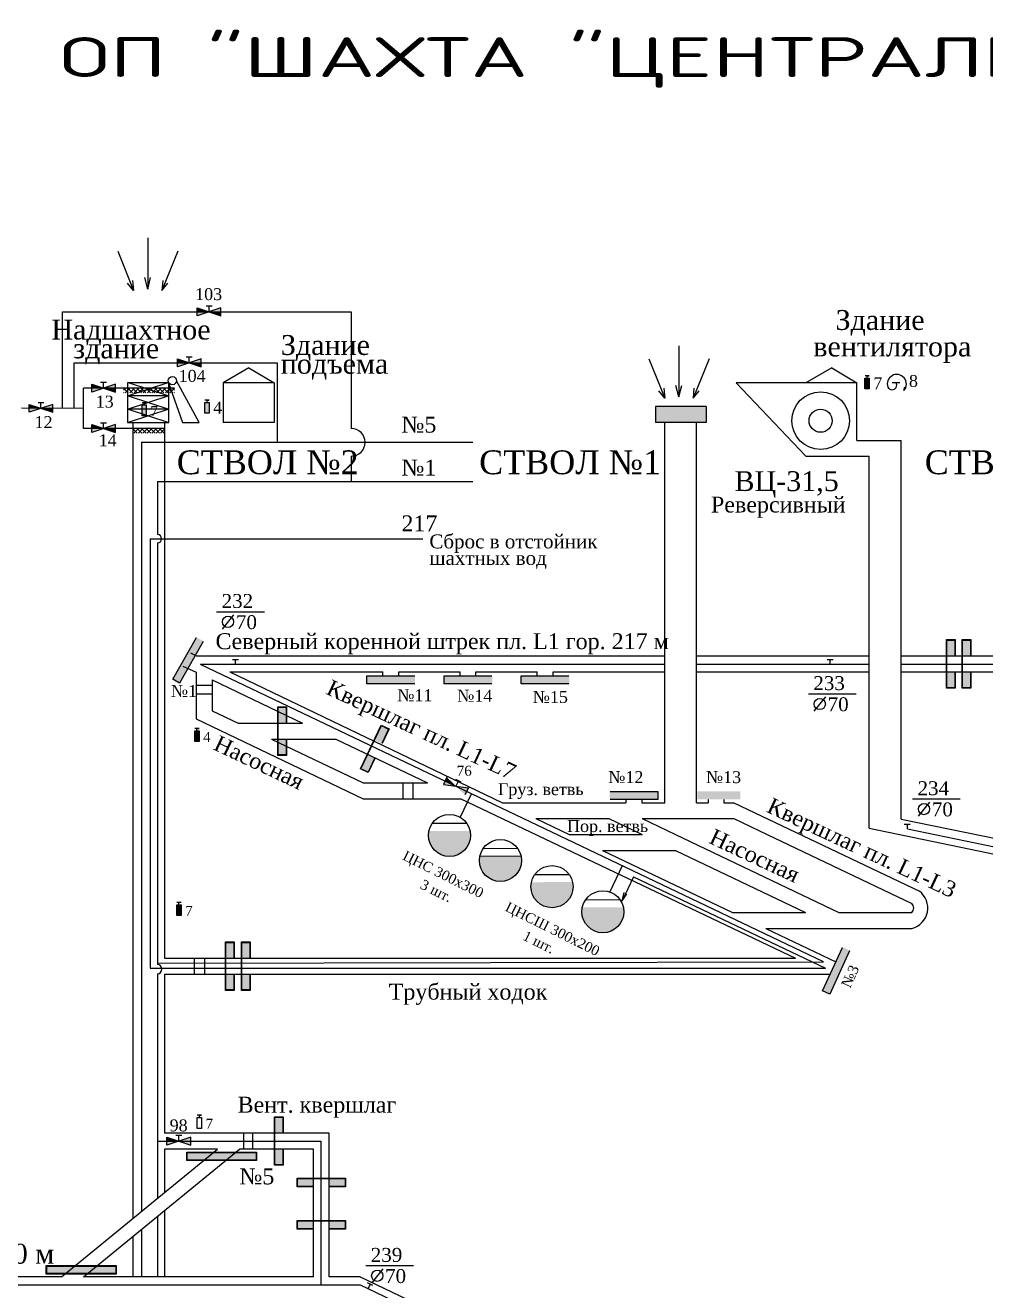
# Model space of a CAD drawing. Header units: millimetres. Extents: x -1215 to 366, y -475 to 396.
# Drawn here: x -461.6 to -220, y 77.4 to 395.7 of the extents above; entities that cross this region are included whole.
import ezdxf

# ---------------------------------------------------------------- set-up
doc = ezdxf.new("R2010")
doc.units = ezdxf.units.MM
for name, color, linetype in [('Двери', 7, 'Continuous'), ('Номера перемычек', 7, 'Continuous'), ('Перемычки', 7, 'Continuous'), ('Пожарные арки', 7, 'Continuous'), ('Пп краны', 1, 'Continuous'), ('Трубопровод', 1, 'Continuous')]:
    doc.layers.add(name, color=color, linetype=linetype)
doc.styles.add('ESKD', font='Eskdwin')
doc.styles.get("Standard").update_dxf_attribs({"font": 'TIMES.TTF', "height": 10})

msp = doc.modelspace()

# ---------------------------------------------------------------- hatches: boundary and pattern name
at = {"layer": 'Двери'}
h = msp.add_hatch(color=256, dxfattribs=at)
h.paths.add_polyline_path([(-227.68, 237.09), (-227.68, 241.19), (-229.88, 241.19), (-229.88, 237.09), (-229.78, 237.09), (-229.78, 241.09), (-227.78, 241.09), (-227.78, 237.09)])
h.paths.add_polyline_path([(-229.78, 233.09), (-229.78, 237.09), (-229.88, 237.09), (-229.88, 233.09)])
h.paths.add_polyline_path([(-227.68, 228.99), (-227.68, 233.09), (-227.78, 233.09), (-227.78, 229.09), (-229.78, 229.09), (-229.78, 233.09), (-229.88, 233.09), (-229.88, 228.99)])
h = msp.add_hatch(color=3, dxfattribs=at)
h.paths.add_polyline_path([(-227.78, 241.09), (-229.78, 241.09), (-229.78, 237.09), (-227.78, 237.09)])
h.paths.add_polyline_path([(-229.78, 229.09), (-227.78, 229.09), (-227.78, 233.09), (-229.78, 233.09)])
h = msp.add_hatch(color=256, dxfattribs=at)
h.paths.add_polyline_path([(-223.68, 237.09), (-223.68, 241.19), (-225.88, 241.19), (-225.88, 237.09), (-225.78, 237.09), (-225.78, 241.09), (-223.78, 241.09), (-223.78, 237.09)])
h.paths.add_polyline_path([(-225.78, 233.09), (-225.78, 237.09), (-225.88, 237.09), (-225.88, 233.09)])
h.paths.add_polyline_path([(-223.68, 228.99), (-223.68, 233.09), (-223.78, 233.09), (-223.78, 229.09), (-225.78, 229.09), (-225.78, 233.09), (-225.88, 233.09), (-225.88, 228.99)])
h = msp.add_hatch(color=3, dxfattribs=at)
h.paths.add_polyline_path([(-223.78, 241.09), (-225.78, 241.09), (-225.78, 237.09), (-223.78, 237.09)])
h.paths.add_polyline_path([(-225.78, 229.09), (-223.78, 229.09), (-223.78, 233.09), (-225.78, 233.09)])
h = msp.add_hatch(color=256, dxfattribs=at)
h.paths.add_polyline_path([(-395.87, 220.18), (-395.87, 224.28), (-398.07, 224.28), (-398.07, 220.18), (-397.97, 220.18), (-397.97, 224.18), (-395.97, 224.18), (-395.97, 220.18)])
h.paths.add_polyline_path([(-397.97, 216.18), (-397.97, 220.18), (-398.07, 220.18), (-398.07, 216.18)])
h.paths.add_polyline_path([(-395.87, 212.08), (-395.87, 216.18), (-395.97, 216.18), (-395.97, 212.18), (-397.97, 212.18), (-397.97, 216.18), (-398.07, 216.18), (-398.07, 212.08)])
h = msp.add_hatch(color=3, dxfattribs=at)
h.paths.add_polyline_path([(-395.97, 224.18), (-397.97, 224.18), (-397.97, 220.18), (-395.97, 220.18)])
h.paths.add_polyline_path([(-397.97, 212.18), (-395.97, 212.18), (-395.97, 216.18), (-397.97, 216.18)])
h = msp.add_hatch(color=256, dxfattribs=at)
h.paths.add_polyline_path([(-371.84, 215.05), (-370.07, 218.75), (-372.06, 219.7), (-373.82, 216), (-373.73, 215.95), (-372.01, 219.57), (-370.21, 218.7), (-371.93, 215.09)])
h.paths.add_polyline_path([(-375.46, 212.34), (-373.73, 215.95), (-373.82, 216), (-375.55, 212.39)])
h.paths.add_polyline_path([(-375.33, 207.74), (-373.56, 211.44), (-373.65, 211.48), (-375.37, 207.87), (-377.18, 208.73), (-375.46, 212.34), (-375.55, 212.39), (-377.31, 208.69)])
h = msp.add_hatch(color=3, dxfattribs=at)
h.paths.add_polyline_path([(-370.21, 218.7), (-372.01, 219.57), (-373.73, 215.95), (-371.93, 215.09)])
h.paths.add_polyline_path([(-377.18, 208.73), (-375.37, 207.87), (-373.65, 211.48), (-375.46, 212.34)])
h = msp.add_hatch(color=256, dxfattribs=at)
h.paths.add_polyline_path([(-409.05, 161.08), (-409.05, 165.18), (-411.25, 165.18), (-411.25, 161.08), (-411.15, 161.08), (-411.15, 165.08), (-409.15, 165.08), (-409.15, 161.08)])
h.paths.add_polyline_path([(-411.15, 157.08), (-411.15, 161.08), (-411.25, 161.08), (-411.25, 157.08)])
h.paths.add_polyline_path([(-409.05, 152.98), (-409.05, 157.08), (-409.15, 157.08), (-409.15, 153.08), (-411.15, 153.08), (-411.15, 157.08), (-411.25, 157.08), (-411.25, 152.98)])
h = msp.add_hatch(color=256, dxfattribs=at)
h.paths.add_polyline_path([(-409.05, 161.03), (-409.05, 165.13), (-411.25, 165.13), (-411.25, 161.03), (-411.15, 161.03), (-411.15, 165.03), (-409.15, 165.03), (-409.15, 161.03)])
h.paths.add_polyline_path([(-411.15, 157.03), (-411.15, 161.03), (-411.25, 161.03), (-411.25, 157.03)])
h.paths.add_polyline_path([(-409.05, 152.93), (-409.05, 157.03), (-409.15, 157.03), (-409.15, 153.03), (-411.15, 153.03), (-411.15, 157.03), (-411.25, 157.03), (-411.25, 152.93)])
h = msp.add_hatch(color=3, dxfattribs=at)
h.paths.add_polyline_path([(-409.15, 165.08), (-411.15, 165.08), (-411.15, 161.08), (-409.15, 161.08)])
h.paths.add_polyline_path([(-411.15, 153.08), (-409.15, 153.08), (-409.15, 157.08), (-411.15, 157.08)])
h = msp.add_hatch(color=3, dxfattribs=at)
h.paths.add_polyline_path([(-409.15, 165.03), (-411.15, 165.03), (-411.15, 161.03), (-409.15, 161.03)])
h.paths.add_polyline_path([(-411.15, 153.03), (-409.15, 153.03), (-409.15, 157.03), (-411.15, 157.03)])
h = msp.add_hatch(color=256, dxfattribs=at)
h.paths.add_polyline_path([(-405.05, 161.08), (-405.05, 165.18), (-407.25, 165.18), (-407.25, 161.08), (-407.15, 161.08), (-407.15, 165.08), (-405.15, 165.08), (-405.15, 161.08)])
h.paths.add_polyline_path([(-407.15, 157.08), (-407.15, 161.08), (-407.25, 161.08), (-407.25, 157.08)])
h.paths.add_polyline_path([(-405.05, 152.98), (-405.05, 157.08), (-405.15, 157.08), (-405.15, 153.08), (-407.15, 153.08), (-407.15, 157.08), (-407.25, 157.08), (-407.25, 152.98)])
h = msp.add_hatch(color=256, dxfattribs=at)
h.paths.add_polyline_path([(-405.05, 161.03), (-405.05, 165.13), (-407.25, 165.13), (-407.25, 161.03), (-407.15, 161.03), (-407.15, 165.03), (-405.15, 165.03), (-405.15, 161.03)])
h.paths.add_polyline_path([(-407.15, 157.03), (-407.15, 161.03), (-407.25, 161.03), (-407.25, 157.03)])
h.paths.add_polyline_path([(-405.05, 152.93), (-405.05, 157.03), (-405.15, 157.03), (-405.15, 153.03), (-407.15, 153.03), (-407.15, 157.03), (-407.25, 157.03), (-407.25, 152.93)])
h = msp.add_hatch(color=3, dxfattribs=at)
h.paths.add_polyline_path([(-405.15, 165.08), (-407.15, 165.08), (-407.15, 161.08), (-405.15, 161.08)])
h.paths.add_polyline_path([(-407.15, 153.08), (-405.15, 153.08), (-405.15, 157.08), (-407.15, 157.08)])
h = msp.add_hatch(color=3, dxfattribs=at)
h.paths.add_polyline_path([(-405.15, 165.03), (-407.15, 165.03), (-407.15, 161.03), (-405.15, 161.03)])
h.paths.add_polyline_path([(-407.15, 153.03), (-405.15, 153.03), (-405.15, 157.03), (-407.15, 157.03)])
h = msp.add_hatch(color=256, dxfattribs=at)
h.paths.add_polyline_path([(-396.72, 117.06), (-396.72, 121.16), (-398.92, 121.16), (-398.92, 117.06), (-398.82, 117.06), (-398.82, 121.06), (-396.82, 121.06), (-396.82, 117.06)])
h.paths.add_polyline_path([(-398.82, 113.06), (-398.82, 117.06), (-398.92, 117.06), (-398.92, 113.06)])
h.paths.add_polyline_path([(-396.72, 108.96), (-396.72, 113.06), (-396.82, 113.06), (-396.82, 109.06), (-398.82, 109.06), (-398.82, 113.06), (-398.92, 113.06), (-398.92, 108.96)])
h = msp.add_hatch(color=3, dxfattribs=at)
h.paths.add_polyline_path([(-396.82, 121.06), (-398.82, 121.06), (-398.82, 117.06), (-396.82, 117.06)])
h.paths.add_polyline_path([(-398.82, 109.06), (-396.82, 109.06), (-396.82, 113.06), (-398.82, 113.06)])
h = msp.add_hatch(color=256, dxfattribs=at)
h.paths.add_polyline_path([(-385.13, 103.52), (-381.03, 103.52), (-381.03, 105.72), (-385.13, 105.72), (-385.13, 105.62), (-381.13, 105.62), (-381.13, 103.62), (-385.13, 103.62)])
h.paths.add_polyline_path([(-389.13, 105.62), (-385.13, 105.62), (-385.13, 105.72), (-389.13, 105.72)])
h.paths.add_polyline_path([(-393.23, 103.52), (-389.13, 103.52), (-389.13, 103.62), (-393.13, 103.62), (-393.13, 105.62), (-389.13, 105.62), (-389.13, 105.72), (-393.23, 105.72)])
h = msp.add_hatch(color=3, dxfattribs=at)
h.paths.add_polyline_path([(-381.13, 103.62), (-381.13, 105.62), (-385.13, 105.62), (-385.13, 103.62)])
h.paths.add_polyline_path([(-393.13, 105.62), (-393.13, 103.62), (-389.13, 103.62), (-389.13, 105.62)])
h = msp.add_hatch(color=256, dxfattribs=at)
h.paths.add_polyline_path([(-385.13, 92.92), (-381.03, 92.92), (-381.03, 95.12), (-385.13, 95.12), (-385.13, 95.02), (-381.13, 95.02), (-381.13, 93.02), (-385.13, 93.02)])
h.paths.add_polyline_path([(-389.13, 95.02), (-385.13, 95.02), (-385.13, 95.12), (-389.13, 95.12)])
h.paths.add_polyline_path([(-393.23, 92.92), (-389.13, 92.92), (-389.13, 93.02), (-393.13, 93.02), (-393.13, 95.02), (-389.13, 95.02), (-389.13, 95.12), (-393.23, 95.12)])
h = msp.add_hatch(color=3, dxfattribs=at)
h.paths.add_polyline_path([(-381.13, 93.02), (-381.13, 95.02), (-385.13, 95.02), (-385.13, 93.02)])
h.paths.add_polyline_path([(-393.13, 95.02), (-393.13, 93.02), (-389.13, 93.02), (-389.13, 95.02)])
at = {"layer": 'Перемычки'}
h = msp.add_hatch(color=256, dxfattribs=at)
h.paths.add_polyline_path([(-422.76, 230.14), (-420.72, 233.7), (-420.81, 233.75), (-422.8, 230.28), (-424.53, 231.27), (-422.54, 234.75), (-422.63, 234.79), (-424.67, 231.24)])
h.paths.add_polyline_path([(-420.81, 233.75), (-420.72, 233.7), (-416.69, 240.73), (-418.6, 241.82), (-422.63, 234.79), (-422.54, 234.75), (-418.56, 241.69), (-416.83, 240.69)])
h = msp.add_hatch(color=3, dxfattribs=at)
h.paths.add_polyline_path([(-424.53, 231.27), (-422.8, 230.28), (-420.81, 233.75), (-422.54, 234.75)])
h.paths.add_polyline_path([(-418.82, 237.22), (-420.55, 238.22), (-422.54, 234.75), (-420.81, 233.75)])
h.paths.add_polyline_path([(-418.82, 237.22), (-416.83, 240.69), (-418.56, 241.69), (-420.55, 238.22)])
h = msp.add_hatch(color=256, dxfattribs=at)
h.paths.add_polyline_path([(-375.74, 229.97), (-371.64, 229.97), (-371.64, 230.07), (-375.64, 230.07), (-375.64, 232.07), (-371.64, 232.07), (-371.64, 232.17), (-375.74, 232.17)])
h.paths.add_polyline_path([(-371.64, 230.07), (-371.64, 229.97), (-363.54, 229.97), (-363.54, 232.17), (-371.64, 232.17), (-371.64, 232.07), (-363.64, 232.07), (-363.64, 230.07)])
h = msp.add_hatch(color=3, dxfattribs=at)
h.paths.add_polyline_path([(-375.64, 232.07), (-375.64, 230.07), (-371.64, 230.07), (-371.64, 232.07)])
h.paths.add_polyline_path([(-367.64, 230.07), (-367.64, 232.07), (-371.64, 232.07), (-371.64, 230.07)])
h.paths.add_polyline_path([(-367.64, 230.07), (-363.64, 230.07), (-363.64, 232.07), (-367.64, 232.07)])
h = msp.add_hatch(color=256, dxfattribs=at)
h.paths.add_polyline_path([(-356.33, 229.97), (-352.23, 229.97), (-352.23, 230.07), (-356.23, 230.07), (-356.23, 232.07), (-352.23, 232.07), (-352.23, 232.17), (-356.33, 232.17)])
h.paths.add_polyline_path([(-352.23, 230.07), (-352.23, 229.97), (-344.13, 229.97), (-344.13, 232.17), (-352.23, 232.17), (-352.23, 232.07), (-344.23, 232.07), (-344.23, 230.07)])
h = msp.add_hatch(color=3, dxfattribs=at)
h.paths.add_polyline_path([(-356.23, 232.07), (-356.23, 230.07), (-352.23, 230.07), (-352.23, 232.07)])
h.paths.add_polyline_path([(-348.23, 230.07), (-348.23, 232.07), (-352.23, 232.07), (-352.23, 230.07)])
h.paths.add_polyline_path([(-348.23, 230.07), (-344.23, 230.07), (-344.23, 232.07), (-348.23, 232.07)])
h = msp.add_hatch(color=256, dxfattribs=at)
h.paths.add_polyline_path([(-336.92, 229.97), (-332.82, 229.97), (-332.82, 230.07), (-336.82, 230.07), (-336.82, 232.07), (-332.82, 232.07), (-332.82, 232.17), (-336.92, 232.17)])
h.paths.add_polyline_path([(-332.82, 230.07), (-332.82, 229.97), (-324.72, 229.97), (-324.72, 232.17), (-332.82, 232.17), (-332.82, 232.07), (-324.82, 232.07), (-324.82, 230.07)])
h = msp.add_hatch(color=3, dxfattribs=at)
h.paths.add_polyline_path([(-336.82, 232.07), (-336.82, 230.07), (-332.82, 230.07), (-332.82, 232.07)])
h.paths.add_polyline_path([(-328.82, 230.07), (-328.82, 232.07), (-332.82, 232.07), (-332.82, 230.07)])
h.paths.add_polyline_path([(-328.82, 230.07), (-324.82, 230.07), (-324.82, 232.07), (-328.82, 232.07)])
h = msp.add_hatch(color=256, dxfattribs=at)
h.paths.add_polyline_path([(-302.39, 203.11), (-306.49, 203.11), (-306.49, 203.01), (-302.49, 203.01), (-302.49, 201.01), (-306.49, 201.01), (-306.49, 200.91), (-302.39, 200.91)])
h.paths.add_polyline_path([(-306.49, 203.01), (-306.49, 203.11), (-314.59, 203.11), (-314.59, 200.91), (-306.49, 200.91), (-306.49, 201.01), (-314.49, 201.01), (-314.49, 203.01)])
h = msp.add_hatch(color=3, dxfattribs=at)
h.paths.add_polyline_path([(-302.49, 201.01), (-302.49, 203.01), (-306.49, 203.01), (-306.49, 201.01)])
h.paths.add_polyline_path([(-310.49, 203.01), (-310.49, 201.01), (-306.49, 201.01), (-306.49, 203.01)])
h.paths.add_polyline_path([(-310.49, 203.01), (-314.49, 203.01), (-314.49, 201.01), (-310.49, 201.01)])
h = msp.add_hatch(color=256, dxfattribs=at)
h.paths.add_polyline_path([(-281.65, 203), (-285.31, 203), (-285.31, 202.91), (-281.74, 202.91), (-281.74, 201.13), (-285.31, 201.13), (-285.31, 201.04), (-281.65, 201.04)])
h.paths.add_polyline_path([(-285.31, 202.91), (-285.31, 203), (-292.52, 203), (-292.52, 201.04), (-285.31, 201.04), (-285.31, 201.13), (-292.43, 201.13), (-292.43, 202.91)])
h = msp.add_hatch(color=3, dxfattribs=at)
h.paths.add_polyline_path([(-281.76, 201.13), (-281.76, 202.91), (-285.32, 202.91), (-285.32, 201.13)])
h.paths.add_polyline_path([(-288.88, 202.91), (-288.88, 201.13), (-285.32, 201.13), (-285.32, 202.91)])
h.paths.add_polyline_path([(-288.88, 202.91), (-292.45, 202.91), (-292.45, 201.13), (-288.88, 201.13)])
h = msp.add_hatch(color=256, dxfattribs=at)
h.paths.add_polyline_path([(-259.14, 151.88), (-257.44, 155.61), (-257.53, 155.65), (-259.19, 152.01), (-261.01, 152.84), (-259.35, 156.48), (-259.44, 156.52), (-261.14, 152.79)])
h.paths.add_polyline_path([(-257.53, 155.65), (-257.44, 155.61), (-254.07, 162.98), (-256.08, 163.89), (-259.44, 156.52), (-259.35, 156.48), (-256.03, 163.76), (-254.21, 162.93)])
h = msp.add_hatch(color=3, dxfattribs=at)
h.paths.add_polyline_path([(-261.01, 152.84), (-259.19, 152.01), (-257.53, 155.65), (-259.35, 156.48)])
h.paths.add_polyline_path([(-255.87, 159.29), (-257.69, 160.12), (-259.35, 156.48), (-257.53, 155.65)])
h.paths.add_polyline_path([(-255.87, 159.29), (-254.21, 162.93), (-256.03, 163.76), (-257.69, 160.12)])
h = msp.add_hatch(color=256, dxfattribs=at)
h.paths.add_polyline_path([(-421, 112.29), (-421, 110.14), (-403.4, 110.14), (-403.4, 112.29)])
h.paths.add_polyline_path([(-403.53, 112.17), (-403.53, 110.27), (-420.87, 110.27), (-420.87, 112.17)], flags=16)
for points in [[(-420.87, 112.17), (-420.87, 110.27), (-403.53, 110.27), (-403.53, 112.17)], [(-456.19, 83.61), (-456.19, 81.71), (-438.84, 81.71), (-438.84, 83.61)]]:
    msp.add_hatch(color=3, dxfattribs=at).paths.add_polyline_path(points)
h = msp.add_hatch(color=256, dxfattribs=at)
h.paths.add_polyline_path([(-456.32, 83.74), (-456.32, 81.59), (-438.72, 81.59), (-438.72, 83.74)])
h.paths.add_polyline_path([(-438.84, 83.61), (-438.84, 81.71), (-456.19, 81.71), (-456.19, 83.61)], flags=16)
at = {"layer": 'Пп краны'}
h = msp.add_hatch(color=256, dxfattribs=at)
h.paths.add_polyline_path([(-412.38, 323.64), (-412.38, 324.64), (-415.38, 323.64)])
h.paths.add_polyline_path([(-412.38, 322.64), (-412.38, 323.64), (-415.38, 323.64)])
h.paths.add_polyline_path([(-418.38, 323.64), (-418.38, 322.64), (-415.38, 323.64)])
h.paths.add_polyline_path([(-415.38, 323.64), (-418.38, 324.64), (-418.38, 323.64)])
for points in [[(-418.38, 324.64), (-418.38, 323.64), (-415.38, 323.64)], [(-415.38, 323.64), (-412.38, 322.64), (-412.38, 323.64)], [(-460.66, 300.38), (-460.66, 299.38), (-457.66, 299.38)], [(-353.27, 204.36), (-355.54, 206.56), (-355.97, 205.66)], [(-425.98, 116.07), (-425.98, 115.07), (-422.98, 115.07)]]:
    msp.add_hatch(color=256, dxfattribs=at).paths.add_polyline_path(points)
h = msp.add_hatch(color=256, dxfattribs=at)
h.paths.add_polyline_path([(-355.97, 205.66), (-356.41, 204.76), (-353.27, 204.36)])
h.paths.add_polyline_path([(-355.54, 206.56), (-355.97, 205.66), (-353.27, 204.36)])
h.paths.add_polyline_path([(-350.57, 203.05), (-350.14, 203.95), (-353.27, 204.36)])
h.paths.add_polyline_path([(-353.27, 204.36), (-351.01, 202.15), (-350.57, 203.05)])
h = msp.add_hatch(color=256, dxfattribs=at)
h.paths.add_polyline_path([(-419.98, 115.07), (-419.98, 116.07), (-422.98, 115.07)])
h.paths.add_polyline_path([(-419.98, 114.07), (-419.98, 115.07), (-422.98, 115.07)])
h.paths.add_polyline_path([(-425.98, 115.07), (-425.98, 114.07), (-422.98, 115.07)])
h.paths.add_polyline_path([(-422.98, 115.07), (-425.98, 116.07), (-425.98, 115.07)])
at = {"layer": 'Трубопровод'}
for color, points in [(256, [(-423.35, 311.79), (-423.35, 310.79), (-420.35, 310.79)]), (256, [(-420.35, 310.79), (-417.35, 309.79), (-417.35, 310.79)]), (1, [(-249.29, 306.97), (-250.35, 306.97), (-250.35, 304.25), (-249.29, 304.25)]), (256, [(-444.91, 305.46), (-444.91, 304.46), (-441.91, 304.46)]), (256, [(-441.91, 304.46), (-438.91, 303.46), (-438.91, 304.46)]), (256, [(-457.66, 299.38), (-454.66, 298.38), (-454.66, 299.38)]), (256, [(-290.33, 299.82), (-303.08, 299.82), (-303.08, 295.82), (-290.33, 295.82)]), (256, [(-444.91, 295.27), (-444.91, 294.27), (-441.91, 294.27)]), (256, [(-441.91, 294.27), (-438.91, 293.27), (-438.91, 294.27)]), (1, [(-417.9, 218.25), (-418.97, 218.25), (-418.97, 215.53), (-417.9, 215.53)]), (256, [(-349.59, 191.95, 0.054785), (-349.72, 193.1), (-360.05, 193.07, 0.053436), (-360.17, 191.95, 1)]), (256, [(-347.24, 186.75, 0.053436), (-347.36, 185.63, 1), (-336.78, 185.63, 0.054785), (-336.91, 186.78)]), (256, [(-323.8, 179.06, 0.054785), (-323.93, 180.2), (-334.26, 180.18, 0.053436), (-334.38, 179.06, 1)]), (1, [(-422.42, 174.52), (-423.49, 174.52), (-423.49, 171.8), (-422.42, 171.8)]), (256, [(-310.99, 172.74, 0.054785), (-311.12, 173.89), (-321.46, 173.86, 0.053436), (-321.58, 172.74, 1)])]:
    msp.add_hatch(color=color, dxfattribs=at).paths.add_polyline_path(points)
h = msp.add_hatch(color=256, dxfattribs=at)
h.paths.add_polyline_path([(-417.35, 310.79), (-417.35, 311.79), (-420.35, 310.79)])
h.paths.add_polyline_path([(-417.35, 309.79), (-417.35, 310.79), (-420.35, 310.79)])
h.paths.add_polyline_path([(-423.35, 310.79), (-423.35, 309.79), (-420.35, 310.79)])
h.paths.add_polyline_path([(-420.35, 310.79), (-423.35, 311.79), (-423.35, 310.79)])
h = msp.add_hatch(color=256, dxfattribs=at)
h.paths.add_polyline_path([(-438.91, 304.46), (-438.91, 305.46), (-441.91, 304.46)])
h.paths.add_polyline_path([(-438.91, 303.46), (-438.91, 304.46), (-441.91, 304.46)])
h.paths.add_polyline_path([(-444.91, 304.46), (-444.91, 303.46), (-441.91, 304.46)])
h.paths.add_polyline_path([(-441.91, 304.46), (-444.91, 305.46), (-444.91, 304.46)])
h = msp.add_hatch(dxfattribs=at)
h.set_pattern_fill('ANSI37', color=256, scale=0.25, style=0)
h.paths.add_polyline_path([(-424.07, 304.46), (-436.92, 304.46), (-436.92, 303.28), (-424.07, 303.28)])
h = msp.add_hatch(color=256, dxfattribs=at)
h.paths.add_polyline_path([(-454.66, 299.38), (-454.66, 300.38), (-457.66, 299.38)])
h.paths.add_polyline_path([(-454.66, 298.38), (-454.66, 299.38), (-457.66, 299.38)])
h.paths.add_polyline_path([(-460.66, 299.38), (-460.66, 298.38), (-457.66, 299.38)])
h.paths.add_polyline_path([(-457.66, 299.38), (-460.66, 300.38), (-460.66, 299.38)])
h = msp.add_hatch(color=1, dxfattribs=at)
h.paths.add_polyline_path([(-415.37, 300.85), (-416.43, 300.85), (-416.43, 298.13), (-415.37, 298.13)])
h.paths.add_polyline_path([(-431.16, 300.24), (-432.23, 300.24), (-432.23, 299.15), (-431.16, 299.15)])
h.paths.add_polyline_path([(-431.16, 299.15), (-432.23, 299.15), (-432.23, 297.97), (-431.16, 297.63)])
h.paths.add_polyline_path([(-432.23, 297.97), (-432.23, 297.52), (-431.16, 297.52), (-431.16, 297.63)])
h = msp.add_hatch(color=256, dxfattribs=at)
h.paths.add_polyline_path([(-438.91, 294.27), (-438.91, 295.27), (-441.91, 294.27)])
h.paths.add_polyline_path([(-438.91, 293.27), (-438.91, 294.27), (-441.91, 294.27)])
h.paths.add_polyline_path([(-444.91, 294.27), (-444.91, 293.27), (-441.91, 294.27)])
h.paths.add_polyline_path([(-441.91, 294.27), (-444.91, 295.27), (-444.91, 294.27)])
h = msp.add_hatch(dxfattribs=at)
h.set_pattern_fill('ANSI37', color=256, scale=0.25, style=0)
h.paths.add_polyline_path([(-426.56, 294.27), (-434.56, 294.27), (-434.56, 293.11), (-426.56, 293.11)])

# ---------------------------------------------------------------- linework, layer by layer
for p, q in [((-405.33, 309.59), (-411.83, 305.82)), ((-405.33, 309.59), (-398.98, 305.82)), ((-258.72, 309.59), (-265.22, 305.82)), ((-258.72, 309.59), (-252.37, 305.82)), ((-425.6, 305.82), (-435.86, 305.82)), ((-435.86, 305.82), (-435.86, 295.82)), ((-435.77, 305.84), (-425.52, 302.52)), ((-425.52, 305.84), (-435.77, 302.52)), ((-425.6, 305.82), (-425.6, 295.82)), ((-425.6, 305.82), (-422.04, 295.81)), ((-417.87, 295.81), (-423.56, 306.31)), ((-411.83, 305.82), (-411.83, 295.82)), ((-398.98, 305.82), (-411.83, 305.82)), ((-398.98, 305.82), (-398.98, 295.82)), ((-252.37, 305.82), (-282.76, 305.82)), ((-282.76, 305.82), (-265.22, 287.32)), ((-252.37, 305.82), (-265.22, 305.82)), ((-252.37, 291.32), (-252.37, 305.82)), ((-425.52, 302.52), (-435.77, 302.52)), ((-425.52, 302.52), (-435.77, 299.18)), ((-435.77, 302.52), (-425.52, 299.18)), ((-290.33, 299.82), (-303.08, 299.82)), ((-303.08, 299.82), (-303.08, 295.82)), ((-290.33, 299.82), (-290.33, 295.82)), ((-425.52, 299.18), (-435.77, 299.18)), ((-435.77, 299.18), (-425.52, 295.84)), ((-425.52, 299.18), (-435.77, 295.84)), ((-435.86, 295.82), (-435.86, 295.82)), ((-435.86, 295.82), (-425.6, 295.82)), ((-434.56, 295.82), (-434.56, 95.59)), ((-426.56, 295.82), (-426.56, 161.03)), ((-422.04, 295.81), (-417.87, 295.81)), ((-398.98, 295.82), (-411.83, 295.82)), ((-411.83, 295.82), (-411.83, 295.82)), ((-290.5, 295.82), (-303.08, 295.82)), ((-290.33, 295.82), (-303.08, 295.82)), ((-300.74, 200.18), (-300.74, 295.82)), ((-292.74, 200.18), (-292.74, 295.82)), ((-252.37, 291.32), (-241.26, 291.32)), ((-241.26, 196.07), (-241.26, 291.32)), ((-265.22, 287.32), (-249.26, 287.32)), ((-249.26, 193.73), (-249.26, 287.32)), ((-420.06, 237.84), (-418.51, 237.09)), ((-418.51, 237.09), (-300.74, 237.09)), ((-292.74, 237.09), (-249.26, 237.09)), ((-241.26, 237.09), (-197.72, 237.09)), ((-421.94, 234.56), (-418.63, 232.97)), ((-418.63, 232.97), (-418.63, 221.23)), ((-410.17, 233.09), (-371.64, 233.09)), ((-410.17, 233.09), (-341.55, 200.18)), ((-371.64, 232.07), (-371.64, 233.09)), ((-367.64, 232.07), (-367.64, 233.09)), ((-367.64, 233.09), (-352.23, 233.09)), ((-352.23, 232.07), (-352.23, 233.09)), ((-348.23, 232.07), (-348.23, 233.09)), ((-348.23, 233.09), (-332.82, 233.09)), ((-332.82, 232.07), (-332.82, 233.09)), ((-328.82, 232.07), (-328.82, 233.09)), ((-328.82, 233.09), (-300.74, 233.09)), ((-292.74, 233.09), (-249.26, 233.09)), ((-241.26, 233.09), (-202.56, 233.09)), ((-414.63, 231.06), (-414.63, 223.32)), ((-414.63, 231.06), (-391.88, 220.18)), ((-414.63, 223.32), (-408.03, 220.18)), ((-418.63, 221.23), (-376.58, 201.18)), ((-408.03, 220.18), (-391.88, 220.18)), ((-399.65, 216.18), (-383.49, 216.18)), ((-399.65, 216.18), (-376.58, 205.18)), ((-383.49, 216.18), (-360.43, 205.18)), ((-376.58, 205.18), (-360.43, 205.18)), ((-376.58, 201.18), (-352.04, 201.18)), ((-352.04, 201.18), (-267.85, 161.03)), ((-310.49, 201.01), (-310.49, 200.18)), ((-306.49, 201.01), (-306.49, 200.18)), ((-289.83, 201.01), (-289.83, 200.18)), ((-285.83, 201.01), (-285.83, 200.18)), ((-341.55, 200.18), (-310.49, 200.18)), ((-306.49, 200.18), (-300.74, 200.18)), ((-292.74, 200.18), (-289.83, 200.18)), ((-285.83, 200.18), (-283.32, 200.18)), ((-283.32, 200.18), (-236.64, 177.92)), ((-333.17, 196.18), (-314.8, 196.18)), ((-333.17, 196.18), (-324.78, 192.18)), ((-314.8, 196.18), (-306.41, 192.18)), ((-306.41, 196.18), (-298.03, 192.18)), ((-306.41, 196.18), (-283.32, 196.18)), ((-283.32, 196.18), (-274.93, 192.18)), ((-241.26, 196.07), (-178.56, 183.12)), ((-324.78, 192.18), (-306.41, 192.18)), ((-298.03, 192.18), (-256.89, 172.56)), ((-274.93, 192.18), (-238.6, 174.85)), ((-249.26, 193.73), (-102.13, 163.17)), ((-316.39, 188.18), (-298.03, 188.18)), ((-316.39, 188.18), (-283.65, 172.56)), ((-298.03, 188.18), (-265.28, 172.56)), ((-283.65, 172.56), (-265.28, 172.56)), ((-256.89, 172.56), (-238.6, 172.56)), ((-275.26, 168.56), (-238.56, 168.56)), ((-275.26, 168.56), (-257.67, 160.17)), ((-426.56, 161.03), (-267.85, 161.03)), ((-426.56, 157.03), (-259.46, 157.03)), ((-426.56, 157.03), (-426.56, 117.06)), ((-426.56, 157.03), (-426.56, 155.18)), ((-259.46, 157.03), (-259.16, 156.89)), ((-385.13, 117.06), (-426.56, 117.06)), ((-385.13, 80.89), (-385.13, 117.06)), ((-452.5, 80.89), (-413.24, 113.06)), ((-446.96, 80.89), (-407.69, 113.06)), ((-426.56, 113.06), (-426.56, 102.14)), ((-413.24, 113.06), (-426.56, 113.06)), ((-389.13, 113.06), (-407.69, 113.06)), ((-389.13, 80.89), (-389.13, 113.06)), ((-426.56, 97.6), (-426.56, 80.89)), ((-426.56, 97.6), (-426.56, 94.96)), ((-434.56, 91.04), (-434.56, 80.89)), ((-434.56, 91.04), (-434.56, 90.62)), ((-452.5, 80.89), (-544.56, 80.89)), ((-389.13, 80.89), (-446.96, 80.89)), ((-377.34, 80.89), (-385.13, 80.89)), ((-377.34, 80.89), (-335.41, 60.89))]:
    msp.add_line(p, q)
for centre, radius in [((-424.6, 306.34), 1.04), ((-261.5, 296.27), 7.24), ((-261.5, 296.27), 2.91)]:
    msp.add_circle(centre, radius)
for centre, radius, start, end in [((-239.85, 173.7), 5.3, 284.0993, 52.755), ((-239.64, 173.7), 1.55, 312.4066, 47.5934)]:
    msp.add_arc(centre, radius, start, end)
at = {"layer": 'Двери'}
for points in [[(-227.68, 233.09), (-227.68, 228.99), (-229.88, 228.99), (-229.88, 241.19), (-227.68, 241.19), (-227.68, 237.09)], [(-227.78, 233.09), (-227.78, 229.09), (-229.78, 229.09), (-229.78, 241.09), (-227.78, 241.09), (-227.78, 237.09)], [(-223.68, 233.09), (-223.68, 228.99), (-225.88, 228.99), (-225.88, 241.19), (-223.68, 241.19), (-223.68, 237.09)], [(-223.78, 233.09), (-223.78, 229.09), (-225.78, 229.09), (-225.78, 241.09), (-223.78, 241.09), (-223.78, 237.09)], [(-395.87, 216.18), (-395.87, 212.08), (-398.07, 212.08), (-398.07, 224.28), (-395.87, 224.28), (-395.87, 220.18)], [(-395.97, 216.18), (-395.97, 212.18), (-397.97, 212.18), (-397.97, 224.18), (-395.97, 224.18), (-395.97, 220.18)], [(-373.56, 211.44), (-375.33, 207.74), (-377.31, 208.69), (-372.06, 219.7), (-370.07, 218.75), (-371.84, 215.05)], [(-373.65, 211.48), (-375.37, 207.87), (-377.18, 208.73), (-372.01, 219.57), (-370.21, 218.7), (-371.93, 215.09)], [(-409.05, 157.08), (-409.05, 152.98), (-411.25, 152.98), (-411.25, 165.18), (-409.05, 165.18), (-409.05, 161.08)], [(-409.05, 157.03), (-409.05, 152.93), (-411.25, 152.93), (-411.25, 165.13), (-409.05, 165.13), (-409.05, 161.03)], [(-409.15, 157.08), (-409.15, 153.08), (-411.15, 153.08), (-411.15, 165.08), (-409.15, 165.08), (-409.15, 161.08)], [(-409.15, 157.03), (-409.15, 153.03), (-411.15, 153.03), (-411.15, 165.03), (-409.15, 165.03), (-409.15, 161.03)], [(-405.05, 157.08), (-405.05, 152.98), (-407.25, 152.98), (-407.25, 165.18), (-405.05, 165.18), (-405.05, 161.08)], [(-405.05, 157.03), (-405.05, 152.93), (-407.25, 152.93), (-407.25, 165.13), (-405.05, 165.13), (-405.05, 161.03)], [(-405.15, 157.08), (-405.15, 153.08), (-407.15, 153.08), (-407.15, 165.08), (-405.15, 165.08), (-405.15, 161.08)], [(-405.15, 157.03), (-405.15, 153.03), (-407.15, 153.03), (-407.15, 165.03), (-405.15, 165.03), (-405.15, 161.03)], [(-396.72, 113.06), (-396.72, 108.96), (-398.92, 108.96), (-398.92, 121.16), (-396.72, 121.16), (-396.72, 117.06)], [(-396.82, 113.06), (-396.82, 109.06), (-398.82, 109.06), (-398.82, 121.06), (-396.82, 121.06), (-396.82, 117.06)], [(-389.13, 103.52), (-393.23, 103.52), (-393.23, 105.72), (-381.03, 105.72), (-381.03, 103.52), (-385.13, 103.52)], [(-389.13, 103.62), (-393.13, 103.62), (-393.13, 105.62), (-381.13, 105.62), (-381.13, 103.62), (-385.13, 103.62)], [(-389.13, 92.92), (-393.23, 92.92), (-393.23, 95.12), (-381.03, 95.12), (-381.03, 92.92), (-385.13, 92.92)], [(-389.13, 93.02), (-393.13, 93.02), (-393.13, 95.02), (-381.13, 95.02), (-381.13, 93.02), (-385.13, 93.02)]]:
    msp.add_lwpolyline(points, dxfattribs=at)
at = {"layer": 'Перемычки'}
for points in [[(-416.83, 240.69), (-422.8, 230.28), (-424.53, 231.27), (-418.56, 241.69)], [(-363.64, 230.07), (-375.64, 230.07), (-375.64, 232.07), (-363.64, 232.07)], [(-344.23, 230.07), (-356.23, 230.07), (-356.23, 232.07), (-344.23, 232.07)], [(-324.82, 230.07), (-336.82, 230.07), (-336.82, 232.07), (-324.82, 232.07)], [(-314.49, 203.01), (-302.49, 203.01), (-302.49, 201.01), (-314.49, 201.01)], [(-254.21, 162.93), (-259.19, 152.01), (-261.01, 152.84), (-256.03, 163.76)]]:
    msp.add_lwpolyline(points, dxfattribs=at)
for points in [[(-421, 112.29), (-403.4, 112.29), (-403.4, 110.14), (-421, 110.14)], [(-420.87, 112.17), (-403.53, 112.17), (-403.53, 110.27), (-420.87, 110.27)], [(-456.32, 83.74), (-438.72, 83.74), (-438.72, 81.59), (-456.32, 81.59)], [(-456.19, 83.61), (-438.84, 83.61), (-438.84, 81.71), (-456.19, 81.71)]]:
    msp.add_lwpolyline(points, close=True, dxfattribs=at)
at = {"layer": 'Пожарные арки', "color": 1}
for p, q in [((-418.63, 229.71), (-414.63, 229.71)), ((-418.63, 227.57), (-414.63, 227.57)), ((-366.64, 205.18), (-366.64, 201.18)), ((-364.08, 205.18), (-364.08, 201.18)), ((-419.09, 161.03), (-419.09, 157.03)), ((-416.54, 161.03), (-416.54, 157.03)), ((-419.09, 157.03), (-419.09, 157.03)), ((-406.73, 117), (-406.73, 113)), ((-404.46, 117), (-404.46, 113))]:
    msp.add_line(p, q, dxfattribs=at)
at = {"layer": 'Пп краны'}
for p, q in [((-416.13, 325.14), (-414.63, 325.14)), ((-415.38, 323.64), (-415.38, 325.14)), ((-418.38, 322.64), (-418.38, 324.64)), ((-418.38, 324.64), (-412.38, 322.64)), ((-412.38, 324.64), (-418.38, 322.64)), ((-412.38, 322.64), (-412.38, 324.64)), ((-423.35, 309.79), (-423.35, 311.79)), ((-460.66, 298.38), (-460.66, 300.38)), ((-457.66, 299.38), (-457.66, 300.88)), ((-409.47, 236.19), (-407.97, 236.19)), ((-408.69, 234.98), (-408.69, 236.19)), ((-259.85, 236.19), (-258.35, 236.19)), ((-259.07, 234.98), (-259.07, 236.19)), ((-355.54, 206.56), (-356.41, 204.76)), ((-356.41, 204.76), (-350.14, 203.95)), ((-351.92, 205.36), (-353.27, 206.01)), ((-352.61, 205.7), (-353.27, 204.33)), ((-350.14, 203.95), (-351.01, 202.15)), ((-240.47, 194.8), (-238.97, 194.8)), ((-239.69, 193.58), (-239.69, 194.8)), ((-425.98, 116.07), (-419.98, 114.07)), ((-419.98, 116.07), (-425.98, 114.07)), ((-425.98, 114.07), (-425.98, 116.07)), ((-423.73, 116.57), (-422.23, 116.57)), ((-422.98, 115.07), (-422.98, 116.57)), ((-419.98, 114.07), (-419.98, 116.07)), ((-374.13, 78.76), (-375.48, 79.41)), ((-374.82, 79.1), (-375.38, 77.95))]:
    msp.add_line(p, q, dxfattribs=at)
at = {"layer": 'Пп краны', "color": 7}
for p, q in [((-413.48, 248.22), (-401.46, 248.22)), ((-409.19, 247.44), (-412.06, 243.85)), ((-264.6, 227.55), (-252.57, 227.55)), ((-260.3, 226.77), (-263.18, 223.18)), ((-238.38, 201.12), (-226.36, 201.12)), ((-234.09, 200.34), (-236.96, 196.75)), ((-375.95, 83.72), (-363.92, 83.72)), ((-371.65, 82.94), (-374.53, 79.35))]:
    msp.add_line(p, q, dxfattribs=at)
for centre in [(-410.61, 245.67), (-261.72, 225), (-235.5, 198.57), (-373.07, 81.17)]:
    msp.add_circle(centre, 1.42, dxfattribs=at)
at = {"layer": 'Трубопровод'}
for p, q in [((-430.81, 342.25), (-430.81, 329.35)), ((-438.37, 338.95), (-434.39, 329.04)), ((-423.25, 338.95), (-427.24, 329.04)), ((-434.6, 331.54), (-434.39, 329.04)), ((-430.81, 329.35), (-431.56, 332.26)), ((-430.81, 329.35), (-430.07, 332.26)), ((-427.03, 331.54), (-427.24, 329.04)), ((-434.39, 329.04), (-435.9, 330.86)), ((-427.24, 329.04), (-425.73, 330.86)), ((-452.21, 299.38), (-452.21, 323.64)), ((-452.21, 323.64), (-379.62, 323.64)), ((-379.62, 323.64), (-379.62, 294.33)), ((-297.15, 315.14), (-297.15, 302.24)), ((-421.1, 312.29), (-419.6, 312.29)), ((-420.35, 310.79), (-420.35, 312.29)), ((-449.32, 299.37), (-449.32, 310.79)), ((-449.32, 310.79), (-398.21, 310.79)), ((-417.35, 311.79), (-423.35, 309.79)), ((-423.35, 311.79), (-417.35, 309.79)), ((-417.35, 309.79), (-417.35, 311.79)), ((-398.21, 310.79), (-398.21, 290.83)), ((-304.71, 311.84), (-300.72, 301.93)), ((-289.59, 311.84), (-293.58, 301.93)), ((-442.66, 305.96), (-441.16, 305.96)), ((-441.91, 304.46), (-441.91, 305.96)), ((-249.29, 307.53), (-250.34, 307.53)), ((-249.81, 307.53), (-249.29, 307.53)), ((-249.81, 306.98), (-249.81, 307.53)), ((-243.5, 305.84), (-241.56, 305.84)), ((-446.96, 294.27), (-446.96, 304.46)), ((-424.07, 304.46), (-446.96, 304.46)), ((-444.91, 303.46), (-444.91, 305.46)), ((-444.91, 305.46), (-438.91, 303.46)), ((-438.91, 305.46), (-444.91, 303.46)), ((-438.91, 303.46), (-438.91, 305.46)), ((-300.72, 301.93), (-302.24, 303.74)), ((-300.94, 304.43), (-300.72, 301.93)), ((-297.15, 302.24), (-297.9, 305.14)), ((-297.15, 302.24), (-296.4, 305.14)), ((-293.37, 304.43), (-293.58, 301.93)), ((-293.58, 301.93), (-292.06, 303.74)), ((-240.56, 303.88), (-240.31, 304.76)), ((-240.56, 303.88), (-239.95, 304.58)), ((-446.96, 299.37), (-462.56, 299.39)), ((-454.66, 300.38), (-460.66, 298.38)), ((-460.66, 300.38), (-454.66, 298.38)), ((-458.41, 300.88), (-456.91, 300.88)), ((-454.66, 298.38), (-454.66, 300.38)), ((-431.16, 300.8), (-432.21, 300.8)), ((-431.68, 300.8), (-431.16, 300.8)), ((-431.68, 300.25), (-431.68, 300.8)), ((-415.37, 301.41), (-416.42, 301.41)), ((-415.89, 301.41), (-415.37, 301.41)), ((-415.89, 300.86), (-415.89, 301.41)), ((-426.56, 294.27), (-446.96, 294.27)), ((-444.91, 293.27), (-444.91, 295.27)), ((-444.91, 295.27), (-438.91, 293.27)), ((-438.91, 295.27), (-444.91, 293.27)), ((-442.66, 295.77), (-441.16, 295.77)), ((-441.91, 294.27), (-441.91, 295.77)), ((-438.91, 293.27), (-438.91, 295.27)), ((-379.62, 287.33), (-379.62, 280.99)), ((-260.79, 160.16), (-417.49, 234.98)), ((-300.74, 234.98), (-417.49, 234.98)), ((-249.26, 234.98), (-292.74, 234.98)), ((-200.56, 234.98), (-241.26, 234.98)), ((-417.9, 218.81), (-418.95, 218.81)), ((-418.42, 218.26), (-418.42, 218.81)), ((-418.42, 218.81), (-417.9, 218.81)), ((-359.08, 195), (-350.57, 195.02)), ((-346.27, 188.68), (-337.77, 188.7)), ((-347.24, 186.75), (-336.91, 186.78)), ((-333.29, 182.1), (-324.78, 182.12)), ((-422.42, 175.08), (-423.47, 175.08)), ((-422.94, 174.53), (-422.94, 175.08)), ((-320.48, 175.78), (-311.98, 175.81)), ((-417.3, 121.54), (-418.35, 121.54)), ((-417.82, 121.54), (-417.3, 121.54)), ((-417.82, 120.98), (-417.82, 121.53)), ((-428.37, 115.06), (-387.13, 115.06)), ((-387.13, 78.89), (-387.13, 115.06)), ((-535.11, 78.89), (-377.34, 78.89)), ((-377.34, 78.89), (-251.54, 18.89))]:
    msp.add_line(p, q, dxfattribs=at)
at = {"layer": 'Трубопровод', "color": 1}
for p, q in [((-432.37, 290.83), (-432.37, 97.39)), ((-432.37, 290.83), (-348.99, 290.83)), ((-428.37, 280.99), (-428.37, 267.61)), ((-428.37, 280.99), (-348.99, 280.99)), ((-428.37, 265.51), (-428.37, 159.45)), ((-349.36, 202.45), (-352.18, 196.5)), ((-239.69, 193.59), (-141.05, 173.1)), ((-311.41, 184.33), (-314.54, 177.73)), ((-428.37, 159.84), (-260.79, 160.16)), ((-432.37, 92.84), (-432.37, 80.89))]:
    msp.add_line(p, q, dxfattribs=at)
at = {"layer": 'Трубопровод', "color": 5}
for p, q in [((-430.19, 266.56), (-430.19, 158.55)), ((-430.19, 266.56), (-361.6, 266.56)), ((-308.58, 181.55), (-311.47, 175.46)), ((-308.58, 181.55), (-260.32, 158.55)), ((-311.45, 175.49), (-310.91, 177.55)), ((-311.45, 175.49), (-310.23, 177.23)), ((-430.19, 158.55), (-260.32, 158.55)), ((-428.37, 157.16), (-428.37, 100.66)), ((-428.37, 96.12), (-428.37, 80.89))]:
    msp.add_line(p, q, dxfattribs=at)
at = {"layer": 'Трубопровод'}
for points in [[(-250.35, 306.97), (-249.29, 306.97), (-249.29, 304.25), (-250.35, 304.25)], [(-432.23, 300.24), (-431.16, 300.24), (-431.16, 297.52), (-432.23, 297.52)], [(-416.43, 300.85), (-415.37, 300.85), (-415.37, 298.13), (-416.43, 298.13)], [(-418.97, 218.25), (-417.9, 218.25), (-417.9, 215.53), (-418.97, 215.53)], [(-423.49, 174.52), (-422.42, 174.52), (-422.42, 171.8), (-423.49, 171.8)], [(-418.36, 120.97), (-417.3, 120.97), (-417.3, 118.25), (-418.36, 118.25)]]:
    msp.add_lwpolyline(points, close=True, dxfattribs=at)
for centre in [(-354.88, 191.95), (-342.07, 185.63), (-329.09, 179.06), (-316.29, 172.74)]:
    msp.add_circle(centre, 5.29, dxfattribs=at)
for centre, radius, start, end in [((-242.33, 305.5), 2.4, 319.6206, 199.875), ((-243.54, 305.26), 1.19, 208.6814, 29.4883), ((-379.62, 290.83), 3.5, 270, 90)]:
    msp.add_arc(centre, radius, start, end, dxfattribs=at)
at = {"layer": 'Трубопровод', "color": 1}
msp.add_arc((-428.37, 266.56), 1.05, 270, 90, dxfattribs=at)
at = {"layer": 'Трубопровод', "color": 5}
msp.add_arc((-428.37, 158.3), 1.15, 270, 90, dxfattribs=at)

# ---------------------------------------------------------------- texts
for s, height, p in [('Надшахтное', 5, (-455.05, 316.68)), ('Здание', 5, (-257.76, 319.1)), ('здание', 5, (-449.54, 311.95)), ('Здание', 5, (-397.31, 312.81)), ('вентилятора', 5, (-263.34, 312.43)), ('подъема', 5, (-397.33, 308.08)), ('СТВОЛ №2', 6, (-423.5, 282.81)), ('СТВОЛ №1', 6, (-347.42, 282.81)), ('СТВОЛ №1"бис"', 6, (-235.31, 282.81)), ('ВЦ-31,5', 5, (-283.17, 278.56)), ('Реверсивный', 4, (-289.1, 273.17)), ('Северный коренной штрек пл. L1 гор. 217 м', 4, (-413.75, 238.8)), ('Груз. ветвь', 3, (-342.7, 202.08)), ('Пор. ветвь', 3, (-325.31, 192.8)), ('Трубный ходок', 4, (-370.18, 150.63)), ('Вент. квершлаг', 4, (-408.2, 122.21)), ('Квершлаг гор. 400 м', 5, (-520.39, 84.22))]:
    msp.add_text(s, height=height).set_placement(p)
for s, rotation, p in [('Квершлаг пл. L1-L7', 335, (-386.2, 227.64)), ('Насосная', 334.7278, (-414.54, 213.65)), ('Квершлаг пл. L1-L3', 335, (-275.37, 197.95)), ('Насосная', 335, (-289.88, 190.14))]:
    msp.add_text(s, height=4, rotation=rotation).set_placement(p)
at = {"layer": 'Номера перемычек'}
for s, height, p in [('№1', 3, (-424.99, 226.79)), ('№11', 3, (-368.02, 225.71)), ('№14', 3, (-352.96, 225.57)), ('№15', 3, (-333.94, 225.26)), ('№12', 3, (-314.95, 205.11)), ('№13', 3, (-290.36, 205.11)), ('№5', 4, (-407.74, 104.17))]:
    msp.add_text(s, height=height, dxfattribs=at).set_placement(p)
msp.add_text('№3', height=2.6, rotation=65.5482, dxfattribs=at).set_placement((-254.09, 153.36))
at = {"layer": 'Пп краны', "color": 7}
for s, p in [('232', (-412.22, 249.17)), ('70', (-408.62, 243.84)), ('233', (-263.34, 228.51)), ('70', (-259.74, 223.18)), ('234', (-237.12, 202.07)), ('70', (-233.52, 196.74)), ('239', (-374.69, 84.68)), ('70', (-371.09, 79.35))]:
    msp.add_text(s, height=3.5, dxfattribs=at).set_placement(p)
at = {"layer": 'Трубопровод', "color": 1, "lineweight": 20, "style": 'ESKD', "width": 2}
msp.add_text('СХЕМА ПРОТИВОПОЖАРНОЙ ЗАЩИТЫ ОП "ШАХТА "ЦЕНТРАЛЬНАЯ"', height=10, dxfattribs=at).set_placement((-843.51, 382.72))
at = {"layer": 'Трубопровод'}
for s, height, p in [('103', 3, (-418.88, 326.6)), ('104', 3, (-423.03, 306.04)), ('7', 3, (-248.25, 304.18)), ('8', 3, (-239.29, 304.76)), ('13', 3, (-443.9, 299.57)), ('7', 2.5, (-430.12, 297.45)), ('4', 3, (-414.33, 298.06)), ('12', 3, (-459.29, 294.41)), ('14', 3, (-443.15, 289.83)), ('4', 2.5, (-416.86, 215.46)), ('76', 2.5, (-353.06, 206.97)), ('7', 2.5, (-421.38, 171.73)), ('98', 3, (-425.3, 117.5)), ('7', 2.5, (-416.26, 118.18))]:
    msp.add_text(s, height=height, dxfattribs=at).set_placement(p)
at = {"layer": 'Трубопровод', "color": 1}
for s, p in [('№5', (-366.97, 293.27)), ('№1', (-366.97, 282.47))]:
    msp.add_text(s, height=4, dxfattribs=at).set_placement(p)
at = {"layer": 'Трубопровод', "color": 5}
for s, height, p in [('217', 4, (-366.97, 268.44)), ('Сброс в отстойник', 3.5, (-359.95, 264.15)), ('шахтных вод', 3.5, (-359.95, 259.98))]:
    msp.add_text(s, height=height, dxfattribs=at).set_placement(p)
at = {"layer": 'Трубопровод', "color": 7}
for s, p in [('ЦНС 300x300', (-366.91, 186)), ('3 шт.', (-362.49, 178.74)), ('ЦНСШ 300x200', (-341.12, 173.1)), ('1 шт.', (-336.7, 165.84))]:
    msp.add_text(s, height=2.5, rotation=333.4704, dxfattribs=at).set_placement(p)

doc.saveas('drawing.dxf')
